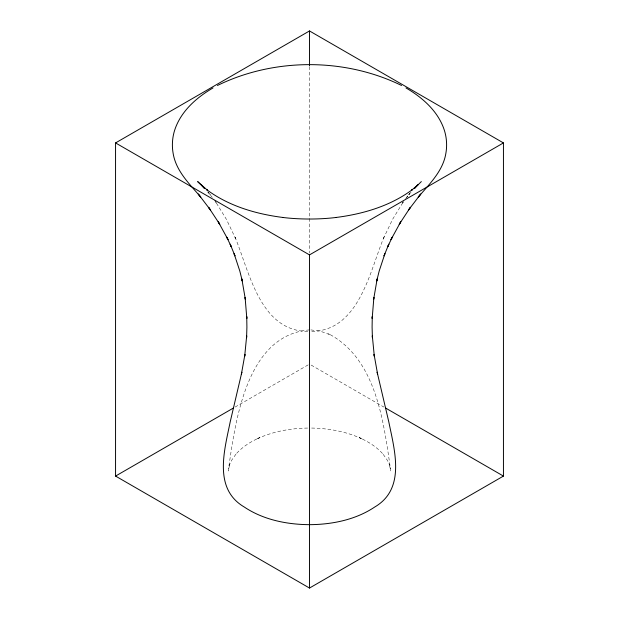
<?xml version="1.0" encoding="UTF-8"?>
<svg xmlns="http://www.w3.org/2000/svg" width="619" height="619" viewBox="0 0 619 619"><rect width="100%" height="100%" fill="white"/><g stroke="black" fill="none" stroke-linecap="round" stroke-linejoin="round"><path stroke-width="0.46" stroke-dasharray="3.1 2.32" d="M402.807 202.715L392.547 219.405L383.501 238.377L384.399 236.179C369.907 269.992 359.763 330.848 311.233 331.482M403.487 201.67L402.543 203.024L403.596 201.616M406.753 197.384L407.805 195.975L405.584 198.745L411.24 191.882L408.679 194.714L410.49 192.733M235.104 407.062L308.664 364.599M309.5 329.888C245.689 335.196 235.251 422.669 228.218 471.02L229.835 463.824L229.301 465.264L231.429 460.613L236.001 454.052L235.638 454.485C242.122 446.98 250.71 441.61 259.709 437.633L256.428 439.15C272.7 431.412 290.853 428.193 308.788 428.046M311.643 428.054C329.107 428.379 346.733 431.613 362.572 439.15L359.291 437.633C368.29 441.61 376.886 446.98 383.362 454.485L382.999 454.052L387.571 460.613L389.699 465.264L389.165 463.824L390.782 471.02C383.819 423.636 377.087 360.56 330.19 334.647M310.908 329.912L320.333 331.188L331.428 335.219M307.767 331.482C259.237 330.848 249.093 269.992 234.601 236.179L235.499 238.377L226.453 219.405L216.193 202.715M328.155 333.711L329.269 334.221M311.171 365.078L383.896 407.062M208.51 192.733L210.321 194.714L207.76 191.882L212.247 197.384M215.404 201.616L216.457 203.024M214.569 200.316L215.985 202.343M309.5 66.682L309.5 253.055"/><path stroke-width="0.93" d="M414.722 188.099L417.446 185.089L414.343 188.486M414.359 188.455L421.346 181.584M418.22 184.655L411.38 190.397L412.455 189.561C390.341 206.034 363.051 214.05 335.985 217.478L336.334 217.447C319.226 219.552 299.774 219.552 282.666 217.447L283.015 217.478C255.949 214.05 228.659 206.034 206.545 189.561L207.62 190.397L197.654 181.584L204.641 188.455M213.037 87.921C197.035 97.237 181.947 110.337 175.378 128.125C172.399 136.172 171.641 144.978 173.142 153.411C176.044 171.161 189.638 184.114 200.773 197.136L198.258 194.002L210.584 210.151L208.572 207.272L219.784 224.341L218.205 221.71L228.024 239.63L226.809 237.224L231.135 246.501L230.183 244.172L234.988 255.895L234.083 253.682L239.801 270.99L242.277 280.941L241.828 278.929L245.364 299.333L245.109 297.414L246.819 318.46L246.733 316.58L246.904 327.188L246.594 337.703L246.679 335.823L244.675 356.335L244.931 354.401L241.379 374.263L241.836 372.243L230.206 421.856C224.357 450.717 213.199 488.77 244.226 506.992C263.323 519.798 286.798 524.517 309.5 524.672C332.202 524.517 355.677 519.798 374.774 506.992C405.801 488.77 394.643 450.717 388.794 421.856L377.164 372.243L377.621 374.263L374.069 354.401L374.325 356.335L372.321 335.823L372.406 337.703L372.096 327.188L372.267 316.58L372.181 318.46L373.891 297.414L373.636 299.333L377.172 278.929L376.723 280.941L379.199 270.99L384.917 253.682L384.012 255.895L388.817 244.172L387.865 246.501L392.191 237.224L390.976 239.63L400.795 221.71L399.216 224.341L410.428 207.272L408.416 210.151L420.742 194.002L418.227 197.136C429.362 184.114 442.956 171.161 445.858 153.411C447.359 144.978 446.601 136.172 443.622 128.125C437.053 110.337 421.965 97.237 405.963 87.921M115.56 142.919L309.5 30.95L503.44 142.919L503.44 476.081L309.5 588.05L115.56 476.081L115.56 142.919L309.5 254.889L503.44 142.919M115.56 476.081L233.433 408.029M217.431 85.492C274.279 57.691 344.721 57.691 401.569 85.492M385.567 408.029L503.44 476.081M204.657 188.486L201.554 185.089L204.278 188.099M309.5 30.95L309.5 65.715M309.5 254.889L309.5 588.05"/></g></svg>
